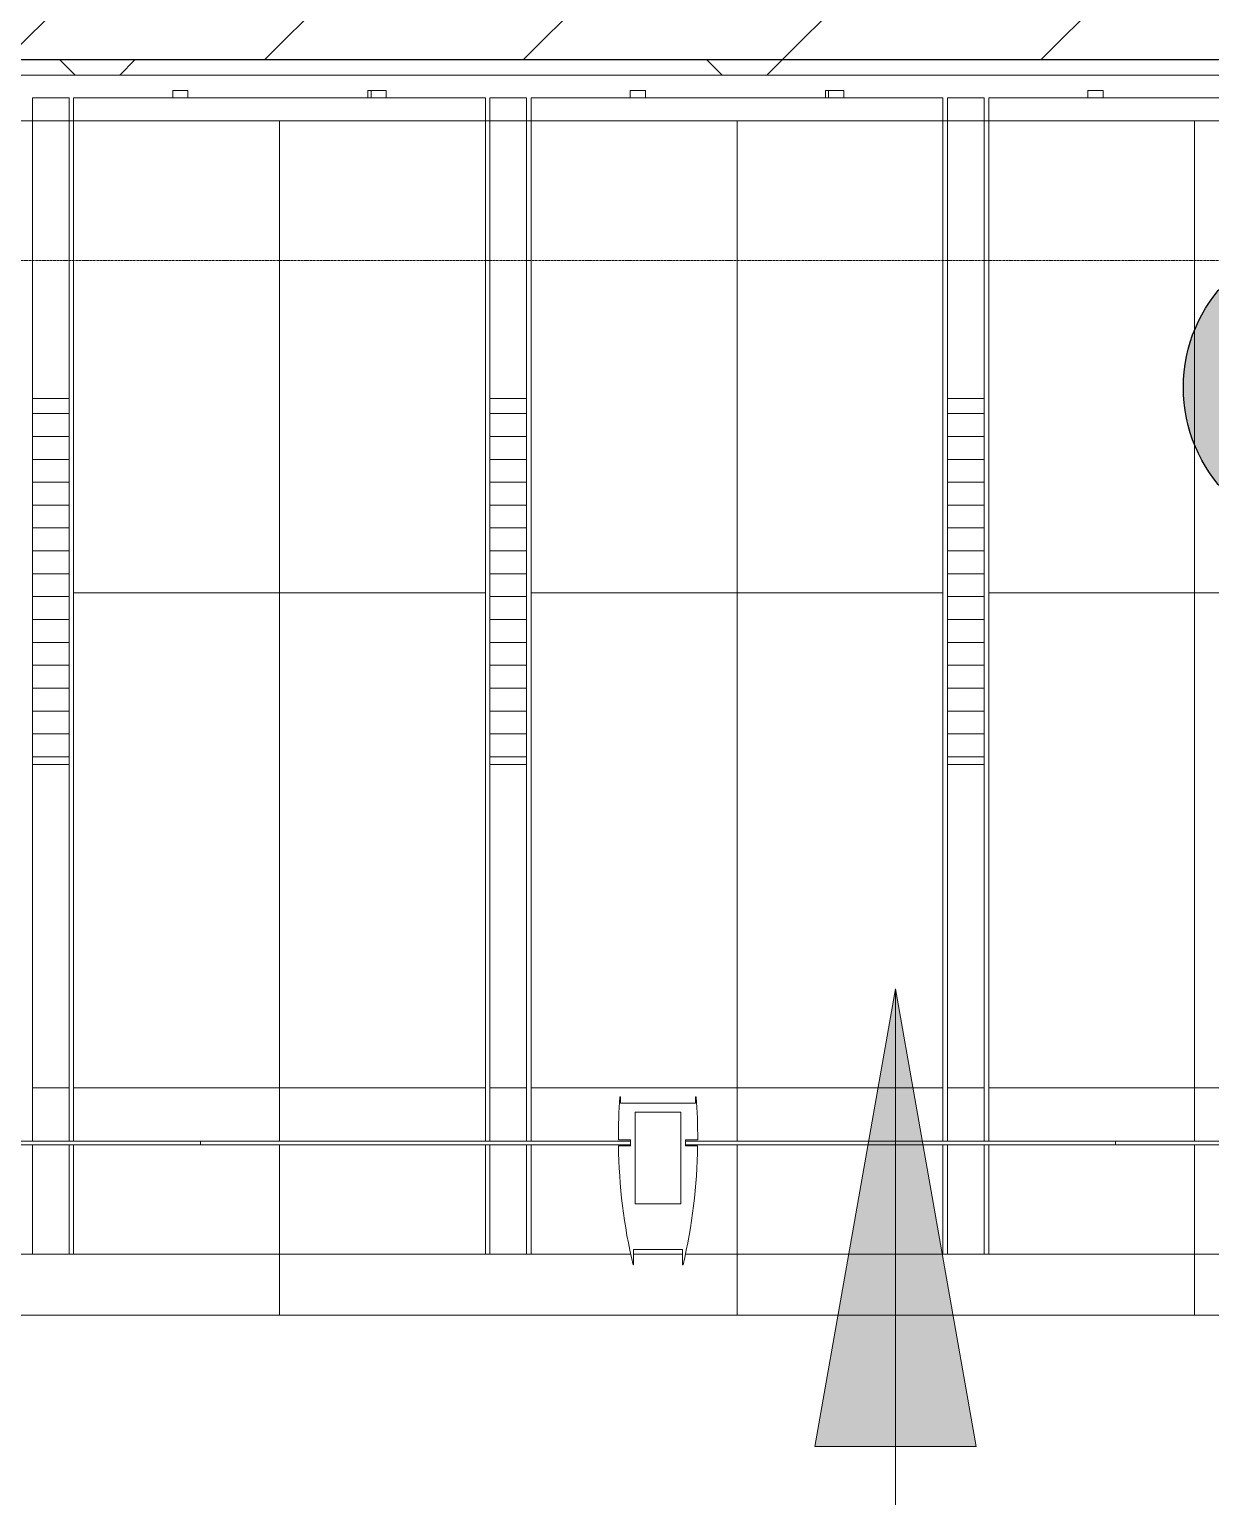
# Model space of a CAD drawing. Header units: millimetres. Extents: x 984 to 425800, y -34355 to 59419.
# Drawn here: x 140771 to 144643, y 8143 to 12952 of the extents above; entities that cross this region are included whole.
import ezdxf

# ---------------------------------------------------------------- set-up
doc = ezdxf.new("R2010")
doc.units = ezdxf.units.MM
doc.linetypes.add('DPA_Grid _ Level 100', pattern=[10, 5.5, -1.6, 1.3, -1.6])
for name, color, linetype, lineweight in [('A-DETL-GENF', 2, 'Continuous', 35), ('A-FLOR-E', 2, 'Continuous', 9), ('A-GLAZ-CURT', 2, 'Continuous', 9), ('A-GLAZ-CWMG', 2, 'Continuous', 9), ('A-ROOM-IDEN', 3, 'Continuous', 25), ('A-WALL', 5, 'Continuous', 9), ('A-WALL-FNSH', 2, 'Continuous', 9), ('A-WALL-PATT', 1, 'Continuous', 9), ('G-ANNO-TEXT', 3, 'Continuous', 9), ('S-GRID', 251, 'Continuous', 9), ('WALL-E', 2, 'Continuous', 9)]:
    doc.layers.add(name, color=color, linetype=linetype, lineweight=lineweight)

# ---------------------------------------------------------------- blocks, each defined once
blk = doc.blocks.new('DPA_CP_Entrance Canopy Lower - Depth 4200-V2-4110-01 GROUND LEVEL - REFLECTED CEILING PLAN')
at = {"layer": 'A-GLAZ-CURT'}
for p, q in [((-883007.4, 12652), (-883007.4, 9308)), ((-881507.4, 12652), (-883007.4, 12652)), ((-882317.4, 12652), (-882332.4, 12652)), ((-882317.4, 12652), (-882332.4, 12652)), ((-882317.4, 12652), (-882332.4, 12652)), ((-882182.4, 12652), (-882197.4, 12652)), ((-882182.4, 12652), (-882197.4, 12652)), ((-882182.4, 12652), (-882197.4, 12652)), ((-881507.4, 9308), (-881507.4, 12652)), ((-883007.4, 9296), (-883007.4, 8937)), ((-881507.4, 8937), (-881507.4, 9296)), ((-883007.4, 8937), (-883007.4, 8737)), ((-883007.4, 8737), (-883007.4, 8937)), ((-881507.4, 8937), (-883007.4, 8937)), ((-881507.4, 8937), (-883007.4, 8937)), ((-881507.4, 8937), (-881507.4, 8737)), ((-881507.4, 8737), (-881507.4, 8937)), ((-881507.4, 8737), (-883007.4, 8737)), ((-881507.4, 8737), (-883007.4, 8737))]:
    blk.add_line(p, q, dxfattribs=at)
blk = doc.blocks.new('DPA_CP_Entrance Canopy Lower - Depth 4200-V4-4110-01 GROUND LEVEL - REFLECTED CEILING PLAN')
at = {"layer": 'A-GLAZ-CURT'}
for p, q in [((-878507.4, 12652), (-878507.4, 9308)), ((-877007.4, 12652), (-878507.4, 12652)), ((-877817.4, 12652), (-877832.4, 12652)), ((-877817.4, 12652), (-877832.4, 12652)), ((-877817.4, 12652), (-877832.4, 12652)), ((-877682.4, 12652), (-877697.4, 12652)), ((-877682.4, 12652), (-877697.4, 12652)), ((-877682.4, 12652), (-877697.4, 12652)), ((-877007.4, 9308), (-877007.4, 12652)), ((-878507.4, 9296), (-878507.4, 8937)), ((-877007.4, 8937), (-877007.4, 9296)), ((-878507.4, 8937), (-878507.4, 8737)), ((-878507.4, 8737), (-878507.4, 8937)), ((-877355.2, 8937), (-878507.4, 8937)), ((-877355.2, 8937), (-878507.4, 8937)), ((-877185.8, 8937), (-877347, 8937)), ((-877185.8, 8937), (-877347, 8937)), ((-877007.4, 8937), (-877177.6, 8937)), ((-877007.4, 8937), (-877177.6, 8937)), ((-877007.4, 8937), (-877007.4, 8737)), ((-877007.4, 8737), (-877007.4, 8937)), ((-877007.4, 8737), (-878507.4, 8737)), ((-877007.4, 8737), (-878507.4, 8737))]:
    blk.add_line(p, q, dxfattribs=at)
blk = doc.blocks.new('System Panel - Entrance Glazed 12mm-14851404-4110-01 GROUND LEVEL - REFLECTED CEILING PLAN')
at = {"layer": 'A-GLAZ-CURT'}
for p, q in [((-705, -6), (-705, 6)), ((-705, 6), (705, 6)), ((705, 6), (705, -6)), ((705, -6), (-705, -6))]:
    blk.add_line(p, q, dxfattribs=at)
blk = doc.blocks.new('Rectangular Mullion - 250x550mm-5766523-4110-01 GROUND LEVEL - REFLECTED CEILING PLAN')
at = {"layer": 'A-DETL-GENF', "lineweight": 9}
for p, q in [((-125, 151), (-122.9, 151)), ((-125, 151), (-122.9, 151)), ((-75, -199.5), (-75, 100.5)), ((-75, 100.5), (75, 100.5)), ((75, -199.5), (75, 100.5)), ((-75, -199.5), (75, -199.5))]:
    blk.add_line(p, q, dxfattribs=at)
blk = doc.blocks.new('Rectangular Mullion - Mullion_Entrance Column Glass-14851399-4110-01 GROUND LEVEL - REFLECTED CEILING PLAN')
at = {"layer": 'A-GLAZ-CWMG'}
for p, q in [((-122.9, 150.5), (-125, 150.5)), ((-122.9, 130.5), (-122.9, 150.5)), ((125, 150.5), (122.9, 150.5)), ((122.9, 150.5), (122.9, 130.5)), ((122.9, 130.5), (-122.9, 130.5)), ((-130, 10.5), (-90, 10.5)), ((-90, 10.5), (-90, -9.5)), ((90, -9.5), (90, 10.5)), ((90, 10.5), (130, 10.5)), ((-90, -9.5), (-129.8, -9.5)), ((129.8, -9.5), (90, -9.5)), ((-80, -399.5), (-80, -349.5)), ((-80, -349.5), (80, -349.5)), ((80, -349.5), (80, -399.5)), ((-82, -399.5), (-80, -399.5)), ((80, -399.5), (82, -399.5))]:
    blk.add_line(p, q, dxfattribs=at)
for centre, start, end in [((1689.6, 15.7), 175.7511, 180.1633), ((-1689.6, 15.7), 359.8367, 4.2489), ((1689.6, 15.7), 180.7931, 193.1897), ((-1689.6, 15.7), 346.8103, 359.2069)]:
    blk.add_arc(centre, 1819.6, start, end, dxfattribs=at)
blk = doc.blocks.new('CP_Facade_FeaturePanel - FeaturePanel-8936432-4110-01 GROUND LEVEL - REFLECTED CEILING PLAN')
at = {"layer": 'A-GLAZ-CURT'}
for p, q in [((-340, 50), (340, 50)), ((340, 50), (-340, 50)), ((-117.7, 50), (-280, 50)), ((-280, 50), (-117.7, 50)), ((-280, 50), (-141.8, 50)), ((-10, 50), (-280, 50)), ((-214.4, 50), (-280, 50)), ((-280, 50), (-248.5, 50)), ((-248.5, 50), (-214.4, 50)), ((-209.4, 50), (-144.6, 50)), ((-191, 50), (-206.4, 50)), ((-90.7, 50), (-191, 50)), ((-144.6, 50), (-155.8, 50)), ((-153.8, 50), (-90.7, 50)), ((-141.8, 50), (-10, 50)), ((-89.1, 50), (-68.1, 50)), ((0, 50), (-88, 50)), ((0, 50), (-87.4, 50)), ((-86.9, 50), (0, 50)), ((-68.1, 50), (0, 50)), ((87.4, 50), (0, 50)), ((0, 50), (68.1, 50)), ((88, 50), (0, 50)), ((0, 50), (86.9, 50)), ((280, 50), (10, 50)), ((10, 50), (141.8, 50)), ((68.1, 50), (89.1, 50)), ((191, 50), (90.7, 50)), ((90.7, 50), (153.8, 50)), ((117.7, 50), (280, 50)), ((280, 50), (117.7, 50)), ((141.8, 50), (280, 50)), ((144.6, 50), (209.4, 50)), ((155.8, 50), (144.6, 50)), ((206.4, 50), (191, 50)), ((280, 50), (214.4, 50)), ((214.4, 50), (248.5, 50)), ((248.5, 50), (280, 50)), ((-340, 0), (340, 0)), ((340, 0), (-340, 0)), ((-117.7, 0), (-280, 0)), ((-280, 0), (-117.7, 0)), ((-280, 0), (-10, 0)), ((-141.8, 0), (-280, 0)), ((-248.5, 0), (-280, 0)), ((-280, 0), (-214.4, 0)), ((-214.4, 0), (-248.5, 0)), ((-144.6, 0), (-209.4, 0)), ((-206.4, 0), (-191, 0)), ((-191, 0), (-90.7, 0)), ((-155.8, 0), (-144.6, 0)), ((-90.7, 0), (-153.8, 0)), ((-10, 0), (-141.8, 0)), ((-68.1, 0), (-89.1, 0)), ((-88, 0), (0, 0)), ((-87.4, 0), (0, 0)), ((0, 0), (-86.9, 0)), ((0, 0), (-68.1, 0)), ((68.1, 0), (0, 0)), ((0, 0), (87.4, 0)), ((86.9, 0), (0, 0)), ((0, 0), (88, 0)), ((141.8, 0), (10, 0)), ((10, 0), (280, 0)), ((89.1, 0), (68.1, 0)), ((153.8, 0), (90.7, 0)), ((90.7, 0), (191, 0)), ((117.7, 0), (280, 0)), ((280, 0), (117.7, 0)), ((280, 0), (141.8, 0)), ((144.6, 0), (155.8, 0)), ((209.4, 0), (144.6, 0)), ((191, 0), (206.4, 0)), ((248.5, 0), (214.4, 0)), ((214.4, 0), (280, 0)), ((280, 0), (248.5, 0))]:
    blk.add_line(p, q, dxfattribs=at)
blk = doc.blocks.new('CP_Facade_FeaturePanel - FeaturePanel-V67-4110-01 GROUND LEVEL - REFLECTED CEILING PLAN')
at = {"layer": 'A-GLAZ-CURT'}
for p, q in [((-340, 50), (340, 50)), ((340, 50), (-340, 50)), ((-117.7, 50), (-280, 50)), ((-280, 50), (-117.7, 50)), ((-280, 50), (-141.8, 50)), ((-10, 50), (-280, 50)), ((-214.4, 50), (-280, 50)), ((-280, 50), (-248.5, 50)), ((-248.5, 50), (-214.4, 50)), ((-209.4, 50), (-144.6, 50)), ((-191, 50), (-206.4, 50)), ((-90.7, 50), (-191, 50)), ((-144.6, 50), (-155.8, 50)), ((-153.8, 50), (-90.7, 50)), ((-141.8, 50), (-10, 50)), ((-89.1, 50), (-68.1, 50)), ((0, 50), (-88, 50)), ((0, 50), (-87.4, 50)), ((-86.9, 50), (0, 50)), ((-68.1, 50), (0, 50)), ((87.4, 50), (0, 50)), ((0, 50), (68.1, 50)), ((88, 50), (0, 50)), ((0, 50), (86.9, 50)), ((280, 50), (10, 50)), ((10, 50), (141.8, 50)), ((68.1, 50), (89.1, 50)), ((191, 50), (90.7, 50)), ((90.7, 50), (140.4, 50)), ((117.7, 50), (280, 50)), ((280, 50), (117.7, 50)), ((143.5, 50), (280, 50)), ((144.4, 50), (153.8, 50)), ((144.6, 50), (209.4, 50)), ((155.8, 50), (144.6, 50)), ((206.4, 50), (191, 50)), ((280, 50), (214.4, 50)), ((214.4, 50), (248.5, 50)), ((248.5, 50), (280, 50)), ((-340, 0), (340, 0)), ((340, 0), (-340, 0)), ((-117.7, 0), (-280, 0)), ((-280, 0), (-117.7, 0)), ((-280, 0), (-10, 0)), ((-141.8, 0), (-280, 0)), ((-248.5, 0), (-280, 0)), ((-280, 0), (-214.4, 0)), ((-214.4, 0), (-248.5, 0)), ((-144.6, 0), (-209.4, 0)), ((-206.4, 0), (-191, 0)), ((-191, 0), (-90.7, 0)), ((-155.8, 0), (-144.6, 0)), ((-90.7, 0), (-153.8, 0)), ((-10, 0), (-141.8, 0)), ((-68.1, 0), (-89.1, 0)), ((-88, 0), (0, 0)), ((-87.4, 0), (0, 0)), ((0, 0), (-86.9, 0)), ((0, 0), (-68.1, 0)), ((68.1, 0), (0, 0)), ((0, 0), (87.4, 0)), ((86.9, 0), (0, 0)), ((0, 0), (88, 0)), ((141.8, 0), (10, 0)), ((10, 0), (280, 0)), ((89.1, 0), (68.1, 0)), ((140.4, 0), (90.7, 0)), ((90.7, 0), (191, 0)), ((117.7, 0), (280, 0)), ((280, 0), (117.7, 0)), ((280, 0), (143.5, 0)), ((153.8, 0), (144.4, 0)), ((144.6, 0), (155.8, 0)), ((209.4, 0), (144.6, 0)), ((191, 0), (206.4, 0)), ((248.5, 0), (214.4, 0)), ((214.4, 0), (280, 0)), ((280, 0), (248.5, 0))]:
    blk.add_line(p, q, dxfattribs=at)
blk = doc.blocks.new('CP_Facade_FeaturePanel - FeaturePanel-V68-4110-01 GROUND LEVEL - REFLECTED CEILING PLAN')
at = {"layer": 'A-GLAZ-CURT'}
for p, q in [((-340, 50), (340, 50)), ((340, 50), (-340, 50)), ((-117.7, 50), (-280, 50)), ((-280, 50), (-117.7, 50)), ((-280, 50), (-141.8, 50)), ((-10, 50), (-280, 50)), ((-214.4, 50), (-280, 50)), ((-280, 50), (-248.5, 50)), ((-248.5, 50), (-214.4, 50)), ((-209.4, 50), (-144.6, 50)), ((-191, 50), (-206.4, 50)), ((-90.7, 50), (-191, 50)), ((-144.6, 50), (-155.8, 50)), ((-153.8, 50), (-90.7, 50)), ((-141.8, 50), (-10, 50)), ((-89.1, 50), (-68.1, 50)), ((0, 50), (-88, 50)), ((0, 50), (-87.4, 50)), ((-86.9, 50), (0, 50)), ((-68.1, 50), (0, 50)), ((87.4, 50), (0, 50)), ((0, 50), (68.1, 50)), ((88, 50), (0, 50)), ((0, 50), (86.9, 50)), ((280, 50), (10, 50)), ((10, 50), (141.8, 50)), ((68.1, 50), (89.1, 50)), ((190.1, 50), (90.7, 50)), ((90.7, 50), (153.8, 50)), ((117.7, 50), (280, 50)), ((280, 50), (117.7, 50)), ((141.8, 50), (280, 50)), ((144.6, 50), (209.4, 50)), ((155.8, 50), (144.6, 50)), ((206.4, 50), (191, 50)), ((280, 50), (214.4, 50)), ((214.4, 50), (248.5, 50)), ((248.5, 50), (280, 50)), ((-340, 0), (340, 0)), ((340, 0), (-340, 0)), ((-117.7, 0), (-280, 0)), ((-280, 0), (-117.7, 0)), ((-280, 0), (-10, 0)), ((-141.8, 0), (-280, 0)), ((-248.5, 0), (-280, 0)), ((-280, 0), (-214.4, 0)), ((-214.4, 0), (-248.5, 0)), ((-144.6, 0), (-209.4, 0)), ((-206.4, 0), (-191, 0)), ((-191, 0), (-90.7, 0)), ((-155.8, 0), (-144.6, 0)), ((-90.7, 0), (-153.8, 0)), ((-10, 0), (-141.8, 0)), ((-68.1, 0), (-89.1, 0)), ((-88, 0), (0, 0)), ((-87.4, 0), (0, 0)), ((0, 0), (-86.9, 0)), ((0, 0), (-68.1, 0)), ((68.1, 0), (0, 0)), ((0, 0), (87.4, 0)), ((86.9, 0), (0, 0)), ((0, 0), (88, 0)), ((141.8, 0), (10, 0)), ((10, 0), (280, 0)), ((89.1, 0), (68.1, 0)), ((153.8, 0), (90.7, 0)), ((90.7, 0), (190.1, 0)), ((117.7, 0), (280, 0)), ((280, 0), (117.7, 0)), ((280, 0), (141.8, 0)), ((144.6, 0), (155.8, 0)), ((209.4, 0), (144.6, 0)), ((191, 0), (206.4, 0)), ((248.5, 0), (214.4, 0)), ((214.4, 0), (280, 0)), ((280, 0), (248.5, 0))]:
    blk.add_line(p, q, dxfattribs=at)
blk = doc.blocks.new('DPA_CP_Entrance Canopy Curve_Ent 2_Edge Rev B-1 - Entrance Canopy Curve_Left-V123-4110-01 GROUND LEVEL - REFLECTED CEILING PLAN')
at = {"layer": 'A-GLAZ-CURT'}
for p, q in [((-879717.4, 12752), (-879717.4, 12727)), ((-879717.4, 12727), (-879717.4, 12752)), ((-879707.4, 12752), (-879717.4, 12752)), ((-879717.4, 12752), (-879707.4, 12752)), ((-879707.4, 12752), (-879707.4, 12727)), ((-879707.4, 12727), (-879707.4, 12752)), ((-879707.4, 12727), (-879707.4, 12752)), ((-879707.4, 12752), (-879707.4, 12727)), ((-879707.4, 12727), (-879707.4, 12752)), ((-879707.4, 12752), (-879707.4, 12727)), ((-879707.4, 12727), (-879707.4, 12752)), ((-879707.4, 12752), (-879707.4, 12727)), ((-879657.4, 12752), (-879707.4, 12752)), ((-879657.4, 12752), (-879707.4, 12752)), ((-879657.4, 12752), (-879707.4, 12752)), ((-879707.4, 12752), (-879657.4, 12752)), ((-879707.4, 12752), (-879657.4, 12752)), ((-879707.4, 12752), (-879657.4, 12752)), ((-879657.4, 12727), (-879657.4, 12752)), ((-879657.4, 12752), (-879657.4, 12727)), ((-879657.4, 12727), (-879657.4, 12752)), ((-879657.4, 12752), (-879657.4, 12727)), ((-879657.4, 12727), (-879657.4, 12752)), ((-879657.4, 12752), (-879657.4, 12727)), ((-878857.4, 12727), (-878857.4, 12752)), ((-878857.4, 12752), (-878857.4, 12727)), ((-878857.4, 12727), (-878857.4, 12752)), ((-878857.4, 12752), (-878857.4, 12727)), ((-878857.4, 12727), (-878857.4, 12752)), ((-878857.4, 12752), (-878857.4, 12727)), ((-878807.4, 12752), (-878857.4, 12752)), ((-878807.4, 12752), (-878857.4, 12752)), ((-878807.4, 12752), (-878857.4, 12752)), ((-878857.4, 12752), (-878807.4, 12752)), ((-878857.4, 12752), (-878807.4, 12752)), ((-878857.4, 12752), (-878807.4, 12752)), ((-878807.4, 12727), (-878807.4, 12752)), ((-878807.4, 12752), (-878807.4, 12727)), ((-878807.4, 12727), (-878807.4, 12752)), ((-878807.4, 12752), (-878807.4, 12727)), ((-878807.4, 12727), (-878807.4, 12752)), ((-878807.4, 12752), (-878807.4, 12727))]:
    blk.add_line(p, q, dxfattribs=at)
blk = doc.blocks.new('DPA_CP_Metal Ceiling Luminaire - Linear Luminaire Entrance-V144-4110-01 GROUND LEVEL - REFLECTED CEILING PLAN')
at = {"layer": 'A-GLAZ-CURT'}
h = blk.add_hatch(dxfattribs=at)
h.set_pattern_fill('FP_19', color=256, style=0, pattern_type=2)
h.set_pattern_definition([(0, (-868791.046, 10942.52), (0, -75), [])])
h.paths.add_polyline_path([(-870197.4, 10542.5), (-870197.4, 11742.5), (-870317.4, 11742.5), (-870317.4, 10542.5), (-870225.5, 10542.5)])
for p, q in [((-870317.4, 11742.5), (-870197.4, 11742.5)), ((-870317.4, 10542.5), (-870317.4, 11742.5)), ((-870197.4, 11742.5), (-870197.4, 10542.5)), ((-870197.4, 10542.5), (-870317.4, 10542.5))]:
    blk.add_line(p, q, dxfattribs=at)
blk = doc.blocks.new('DPA_CP_Metal Ceiling Panel - Vertical Panel Entrance-16090617-4110-01 GROUND LEVEL - REFLECTED CEILING PLAN')
at = {"layer": 'A-GLAZ-CURT'}
for p, q in [((-870317.4, 10542.5), (-870197.4, 10542.5)), ((-870317.4, 10542.5), (-870317.4, 9482.5)), ((-870317.4, 10542.5), (-870197.4, 10542.5)), ((-870317.4, 9482.5), (-870317.4, 10542.5)), ((-870197.4, 10542.5), (-870197.4, 9482.5)), ((-870197.4, 10542.5), (-870197.4, 9482.5)), ((-870317.4, 9482.5), (-870197.4, 9482.5)), ((-870197.4, 9482.5), (-870317.4, 9482.5))]:
    blk.add_line(p, q, dxfattribs=at)
blk = doc.blocks.new('System Panel - DPA-AR_Metal Ceiling Rectangular Panel-16090578-4110-01 GROUND LEVEL - REFLECTED CEILING PLAN')
at = {"layer": 'A-GLAZ-CURT'}
for p, q in [((-870182.4, 9482.5), (-870182.4, 11104.8)), ((-870182.4, 11104.8), (-868832.4, 11104.8)), ((-868832.4, 11104.8), (-868832.4, 9482.5)), ((-868832.4, 9482.5), (-870182.4, 9482.5))]:
    blk.add_line(p, q, dxfattribs=at)
blk = doc.blocks.new('System Panel - DPA-AR_Metal Ceiling Rectangular Panel-V145-4110-01 GROUND LEVEL - REFLECTED CEILING PLAN')
at = {"layer": 'A-GLAZ-CURT'}
for p, q in [((-868832.4, 12727), (-870182.4, 12727)), ((-870182.4, 12727), (-870182.4, 12652.2)), ((-870182.4, 11104.8), (-870182.4, 12727)), ((-870182.4, 12727), (-868832.4, 12727)), ((-868832.4, 12652.2), (-868832.4, 12727)), ((-868832.4, 12727), (-868832.4, 11104.8)), ((-868832.4, 11104.8), (-870182.4, 11104.8))]:
    blk.add_line(p, q, dxfattribs=at)
blk = doc.blocks.new('DPA_CP_Metal Ceiling Panel - Vertical Panel Entrance-12692899-4110-01 GROUND LEVEL - REFLECTED CEILING PLAN')
at = {"layer": 'A-GLAZ-CURT'}
for p, q in [((-870317.4, 12727.5), (-870197.4, 12727.5)), ((-870317.4, 12727.5), (-870317.4, 11742.5)), ((-870317.4, 12727.5), (-870317.4, 12652.2)), ((-870197.4, 12727.5), (-870317.4, 12727.5)), ((-870317.4, 12727.5), (-870197.4, 12727.5)), ((-870317.4, 11742.5), (-870317.4, 12727.5)), ((-870197.4, 12727.5), (-870197.4, 11742.5)), ((-870197.4, 12652.2), (-870197.4, 12727.5)), ((-870197.4, 12727.5), (-870197.4, 11742.5)), ((-870317.4, 11742.5), (-870197.4, 11742.5)), ((-870197.4, 11742.5), (-870317.4, 11742.5))]:
    blk.add_line(p, q, dxfattribs=at)
blk = doc.blocks.new('System Panel - DPA-AR_Metal Ceiling Rectangular Panel-V191-4110-01 GROUND LEVEL - REFLECTED CEILING PLAN')
at = {"layer": 'A-GLAZ-CURT'}
for p, q in [((-870182.4, 9308), (-870182.4, 9482.5)), ((-870182.4, 9482.5), (-868832.4, 9482.5)), ((-868832.4, 9482.5), (-868832.4, 9308)), ((-870182.4, 8937), (-870182.4, 9296)), ((-868832.4, 9296), (-868832.4, 8937)), ((-870182.4, 8937), (-868832.4, 8937)), ((-868832.4, 8937), (-870182.4, 8937))]:
    blk.add_line(p, q, dxfattribs=at)
blk = doc.blocks.new('System Panel - DPA-AR_Metal Ceiling Rectangular Panel-16093440-4110-01 GROUND LEVEL - REFLECTED CEILING PLAN')
at = {"layer": 'A-GLAZ-CURT'}
for p, q in [((-871682.4, 9308), (-871682.4, 9482.5)), ((-871682.4, 9482.5), (-870332.4, 9482.5)), ((-870332.4, 9482.5), (-870332.4, 9308)), ((-871682.4, 8937), (-871682.4, 9296)), ((-870332.4, 9296), (-870332.4, 8937)), ((-871682.4, 8937), (-871355.2, 8937)), ((-871355.2, 8937), (-871682.4, 8937)), ((-871347, 8937), (-871185.8, 8937)), ((-871185.8, 8937), (-871347, 8937)), ((-871177.6, 8937), (-870332.4, 8937)), ((-870332.4, 8937), (-871177.6, 8937))]:
    blk.add_line(p, q, dxfattribs=at)
blk = doc.blocks.new('DPA_CP_Metal Ceiling Panel - Vertical Panel Entrance-16093423-4110-01 GROUND LEVEL - REFLECTED CEILING PLAN')
at = {"layer": 'A-GLAZ-CURT'}
for p, q in [((-870317.4, 9482.5), (-870197.4, 9482.5)), ((-870317.4, 9482.5), (-870317.4, 9308)), ((-870317.4, 9482.5), (-870197.4, 9482.5)), ((-870317.4, 9308), (-870317.4, 9482.5)), ((-870197.4, 9482.5), (-870197.4, 9308)), ((-870197.4, 9482.5), (-870197.4, 9308)), ((-870317.4, 9296), (-870317.4, 8937)), ((-870317.4, 8937), (-870317.4, 9296)), ((-870197.4, 9296), (-870197.4, 8937)), ((-870197.4, 9296), (-870197.4, 8937)), ((-870317.4, 8937), (-870197.4, 8937)), ((-870317.4, 8937), (-870197.4, 8937)), ((-870197.4, 8937), (-870317.4, 8937))]:
    blk.add_line(p, q, dxfattribs=at)

msp = doc.modelspace()

# ---------------------------------------------------------------- hatches: boundary and pattern name
at = {"layer": 'A-ROOM-IDEN'}
h = msp.add_hatch(color=256, dxfattribs=at)
edge = h.paths.add_edge_path()
edge.add_arc((145053.9, 11778.4), 500, 0, 360)
at = {"layer": 'A-WALL-PATT'}
h = msp.add_hatch(dxfattribs=at)
h.set_pattern_fill('FP_2', color=256, style=0, pattern_type=2)
h.set_pattern_definition([(45, (1017098.17, 0), (-424.26407, 424.26407), [])])
h.paths.add_polyline_path([(150465.8, 12852), (150465.8, 13052), (131815.8, 13052), (131815.8, 12852), (149778.2, 12852)])
h = msp.add_hatch(dxfattribs=at)
h.set_pattern_fill('FP_7', color=256, style=0, pattern_type=2)
h.set_pattern_definition([(45, (1017098.2, 0), (-1060.6602, 1060.6602), []), (135, (1017098.2, 0), (-1060.6602, -1060.6602), [])])
h.paths.add_polyline_path([(149778.2, 12802), (149965.8, 12802), (149965.8, 12852), (137485.8, 12852), (137485.8, 12802), (149051.8, 12802)])
at = {"layer": 'G-ANNO-TEXT'}
msp.add_hatch(color=7, dxfattribs=at).paths.add_polyline_path([(143609.8, 9807), (143345.3, 8307), (143874.3, 8307)])

# ---------------------------------------------------------------- linework, layer by layer
at = {"layer": 'A-FLOR-E'}
msp.add_line((150465.8, 12852), (131815.8, 12852), dxfattribs=at)
at = {"layer": 'A-ROOM-IDEN'}
msp.add_circle((145053.9, 11778.4), 500, dxfattribs=at)
at = {"layer": 'A-WALL', "color": 7, "lineweight": 25}
msp.add_line((150465.8, 12852), (131815.8, 12852), dxfattribs=at)
at = {"layer": 'A-WALL-FNSH', "color": 250}
for p, q in [((137485.8, 12852), (149965.8, 12852)), ((149965.8, 12802), (137485.8, 12802))]:
    msp.add_line(p, q, dxfattribs=at)
at = {"layer": 'G-ANNO-TEXT', "color": 250}
for p, q in [((143609.8, 9807), (143345.3, 8307)), ((143874.3, 8307), (143609.8, 9807)), ((143609.8, 9807), (143609.8, 1542.6)), ((143345.3, 8307), (143874.3, 8307))]:
    msp.add_line(p, q, dxfattribs=at)
at = {"layer": 'S-GRID', "linetype": 'DPA_Grid _ Level 100'}
msp.add_line((415577.1, 12194), (59238.8, 12194), dxfattribs=at)
at = {"layer": 'WALL-E'}
for p, q in [((150465.8, 12852), (131815.8, 12852)), ((150465.8, 12852), (135380.8, 12852)), ((135380.8, 12852), (150465.8, 12852)), ((141450.8, 12852), (138730.8, 12852)), ((138730.8, 12852), (141450.8, 12852)), ((144450.8, 12852), (141730.8, 12852)), ((141730.8, 12852), (144450.8, 12852))]:
    msp.add_line(p, q, dxfattribs=at)

# ---------------------------------------------------------------- block references
at = {"layer": 'A-GLAZ-CURT', "rotation": 180}
for name, p in [('CP_Facade_FeaturePanel - FeaturePanel-8936432-4110-01 GROUND LEVEL - REFLECTED CEILING PLAN', (141110.8, 12852)), ('CP_Facade_FeaturePanel - FeaturePanel-8936432-4110-01 GROUND LEVEL - REFLECTED CEILING PLAN', (142070.8, 12852)), ('CP_Facade_FeaturePanel - FeaturePanel-8936432-4110-01 GROUND LEVEL - REFLECTED CEILING PLAN', (142750.8, 12852)), ('CP_Facade_FeaturePanel - FeaturePanel-V68-4110-01 GROUND LEVEL - REFLECTED CEILING PLAN', (143430.8, 12852)), ('CP_Facade_FeaturePanel - FeaturePanel-V67-4110-01 GROUND LEVEL - REFLECTED CEILING PLAN', (144110.8, 12852)), ('System Panel - Entrance Glazed 12mm-14851404-4110-01 GROUND LEVEL - REFLECTED CEILING PLAN', (140626.8, 9302)), ('System Panel - Entrance Glazed 12mm-14851404-4110-01 GROUND LEVEL - REFLECTED CEILING PLAN', (142036.8, 9302)), ('System Panel - Entrance Glazed 12mm-14851404-4110-01 GROUND LEVEL - REFLECTED CEILING PLAN', (143626.8, 9302)), ('System Panel - Entrance Glazed 12mm-14851404-4110-01 GROUND LEVEL - REFLECTED CEILING PLAN', (145036.8, 9302))]:
    msp.add_blockref(name, p, dxfattribs=at)
at = {"layer": 'A-GLAZ-CURT'}
for name, p in [('DPA_CP_Entrance Canopy Curve_Ent 2_Edge Rev B-1 - Entrance Canopy Curve_Left-V123-4110-01 GROUND LEVEL - REFLECTED CEILING PLAN', (1020098.2, 0)), ('DPA_CP_Entrance Canopy Curve_Ent 2_Edge Rev B-1 - Entrance Canopy Curve_Left-V123-4110-01 GROUND LEVEL - REFLECTED CEILING PLAN', (1021598.2, 0)), ('DPA_CP_Entrance Canopy Curve_Ent 2_Edge Rev B-1 - Entrance Canopy Curve_Left-V123-4110-01 GROUND LEVEL - REFLECTED CEILING PLAN', (1023098.2, 0)), ('DPA_CP_Metal Ceiling Panel - Vertical Panel Entrance-12692899-4110-01 GROUND LEVEL - REFLECTED CEILING PLAN', (1011098.2, 0)), ('System Panel - DPA-AR_Metal Ceiling Rectangular Panel-V145-4110-01 GROUND LEVEL - REFLECTED CEILING PLAN', (1011098.2, 0)), ('DPA_CP_Metal Ceiling Panel - Vertical Panel Entrance-12692899-4110-01 GROUND LEVEL - REFLECTED CEILING PLAN', (1012598.2, 0)), ('System Panel - DPA-AR_Metal Ceiling Rectangular Panel-V145-4110-01 GROUND LEVEL - REFLECTED CEILING PLAN', (1012598.2, 0)), ('DPA_CP_Metal Ceiling Panel - Vertical Panel Entrance-12692899-4110-01 GROUND LEVEL - REFLECTED CEILING PLAN', (1014098.2, 0)), ('System Panel - DPA-AR_Metal Ceiling Rectangular Panel-V145-4110-01 GROUND LEVEL - REFLECTED CEILING PLAN', (1014098.2, 0)), ('DPA_CP_Entrance Canopy Lower - Depth 4200-V2-4110-01 GROUND LEVEL - REFLECTED CEILING PLAN', (1023098.2, 0)), ('DPA_CP_Entrance Canopy Lower - Depth 4200-V4-4110-01 GROUND LEVEL - REFLECTED CEILING PLAN', (1020098.2, 0)), ('DPA_CP_Entrance Canopy Lower - Depth 4200-V2-4110-01 GROUND LEVEL - REFLECTED CEILING PLAN', (1026098.2, 0)), ('DPA_CP_Entrance Canopy Lower - Depth 4200-V4-4110-01 GROUND LEVEL - REFLECTED CEILING PLAN', (1023098.2, 0)), ('DPA_CP_Metal Ceiling Luminaire - Linear Luminaire Entrance-V144-4110-01 GROUND LEVEL - REFLECTED CEILING PLAN', (1011098.2, 0)), ('DPA_CP_Metal Ceiling Luminaire - Linear Luminaire Entrance-V144-4110-01 GROUND LEVEL - REFLECTED CEILING PLAN', (1012598.2, 0)), ('DPA_CP_Metal Ceiling Luminaire - Linear Luminaire Entrance-V144-4110-01 GROUND LEVEL - REFLECTED CEILING PLAN', (1014098.2, 0)), ('System Panel - DPA-AR_Metal Ceiling Rectangular Panel-16090578-4110-01 GROUND LEVEL - REFLECTED CEILING PLAN', (1011098.2, 0)), ('System Panel - DPA-AR_Metal Ceiling Rectangular Panel-16090578-4110-01 GROUND LEVEL - REFLECTED CEILING PLAN', (1012598.2, 0)), ('System Panel - DPA-AR_Metal Ceiling Rectangular Panel-16090578-4110-01 GROUND LEVEL - REFLECTED CEILING PLAN', (1014098.2, 0)), ('DPA_CP_Metal Ceiling Panel - Vertical Panel Entrance-16090617-4110-01 GROUND LEVEL - REFLECTED CEILING PLAN', (1011098.2, 0)), ('DPA_CP_Metal Ceiling Panel - Vertical Panel Entrance-16090617-4110-01 GROUND LEVEL - REFLECTED CEILING PLAN', (1012598.2, 0)), ('DPA_CP_Metal Ceiling Panel - Vertical Panel Entrance-16090617-4110-01 GROUND LEVEL - REFLECTED CEILING PLAN', (1014098.2, 0)), ('DPA_CP_Metal Ceiling Panel - Vertical Panel Entrance-16093423-4110-01 GROUND LEVEL - REFLECTED CEILING PLAN', (1011098.2, 0)), ('System Panel - DPA-AR_Metal Ceiling Rectangular Panel-V191-4110-01 GROUND LEVEL - REFLECTED CEILING PLAN', (1011098.2, 0)), ('DPA_CP_Metal Ceiling Panel - Vertical Panel Entrance-16093423-4110-01 GROUND LEVEL - REFLECTED CEILING PLAN', (1012598.2, 0)), ('System Panel - DPA-AR_Metal Ceiling Rectangular Panel-16093440-4110-01 GROUND LEVEL - REFLECTED CEILING PLAN', (1014098.2, 0)), ('DPA_CP_Metal Ceiling Panel - Vertical Panel Entrance-16093423-4110-01 GROUND LEVEL - REFLECTED CEILING PLAN', (1014098.2, 0)), ('System Panel - DPA-AR_Metal Ceiling Rectangular Panel-V191-4110-01 GROUND LEVEL - REFLECTED CEILING PLAN', (1014098.2, 0))]:
    msp.add_blockref(name, p, dxfattribs=at)
at = {"layer": 'A-GLAZ-CWMG', "extrusion": (0, 0, -1)}
for name in ['Rectangular Mullion - Mullion_Entrance Column Glass-14851399-4110-01 GROUND LEVEL - REFLECTED CEILING PLAN', 'Rectangular Mullion - 250x550mm-5766523-4110-01 GROUND LEVEL - REFLECTED CEILING PLAN']:
    msp.add_blockref(name, (-142831.8, 9302), dxfattribs=at)

doc.saveas('drawing.dxf')
